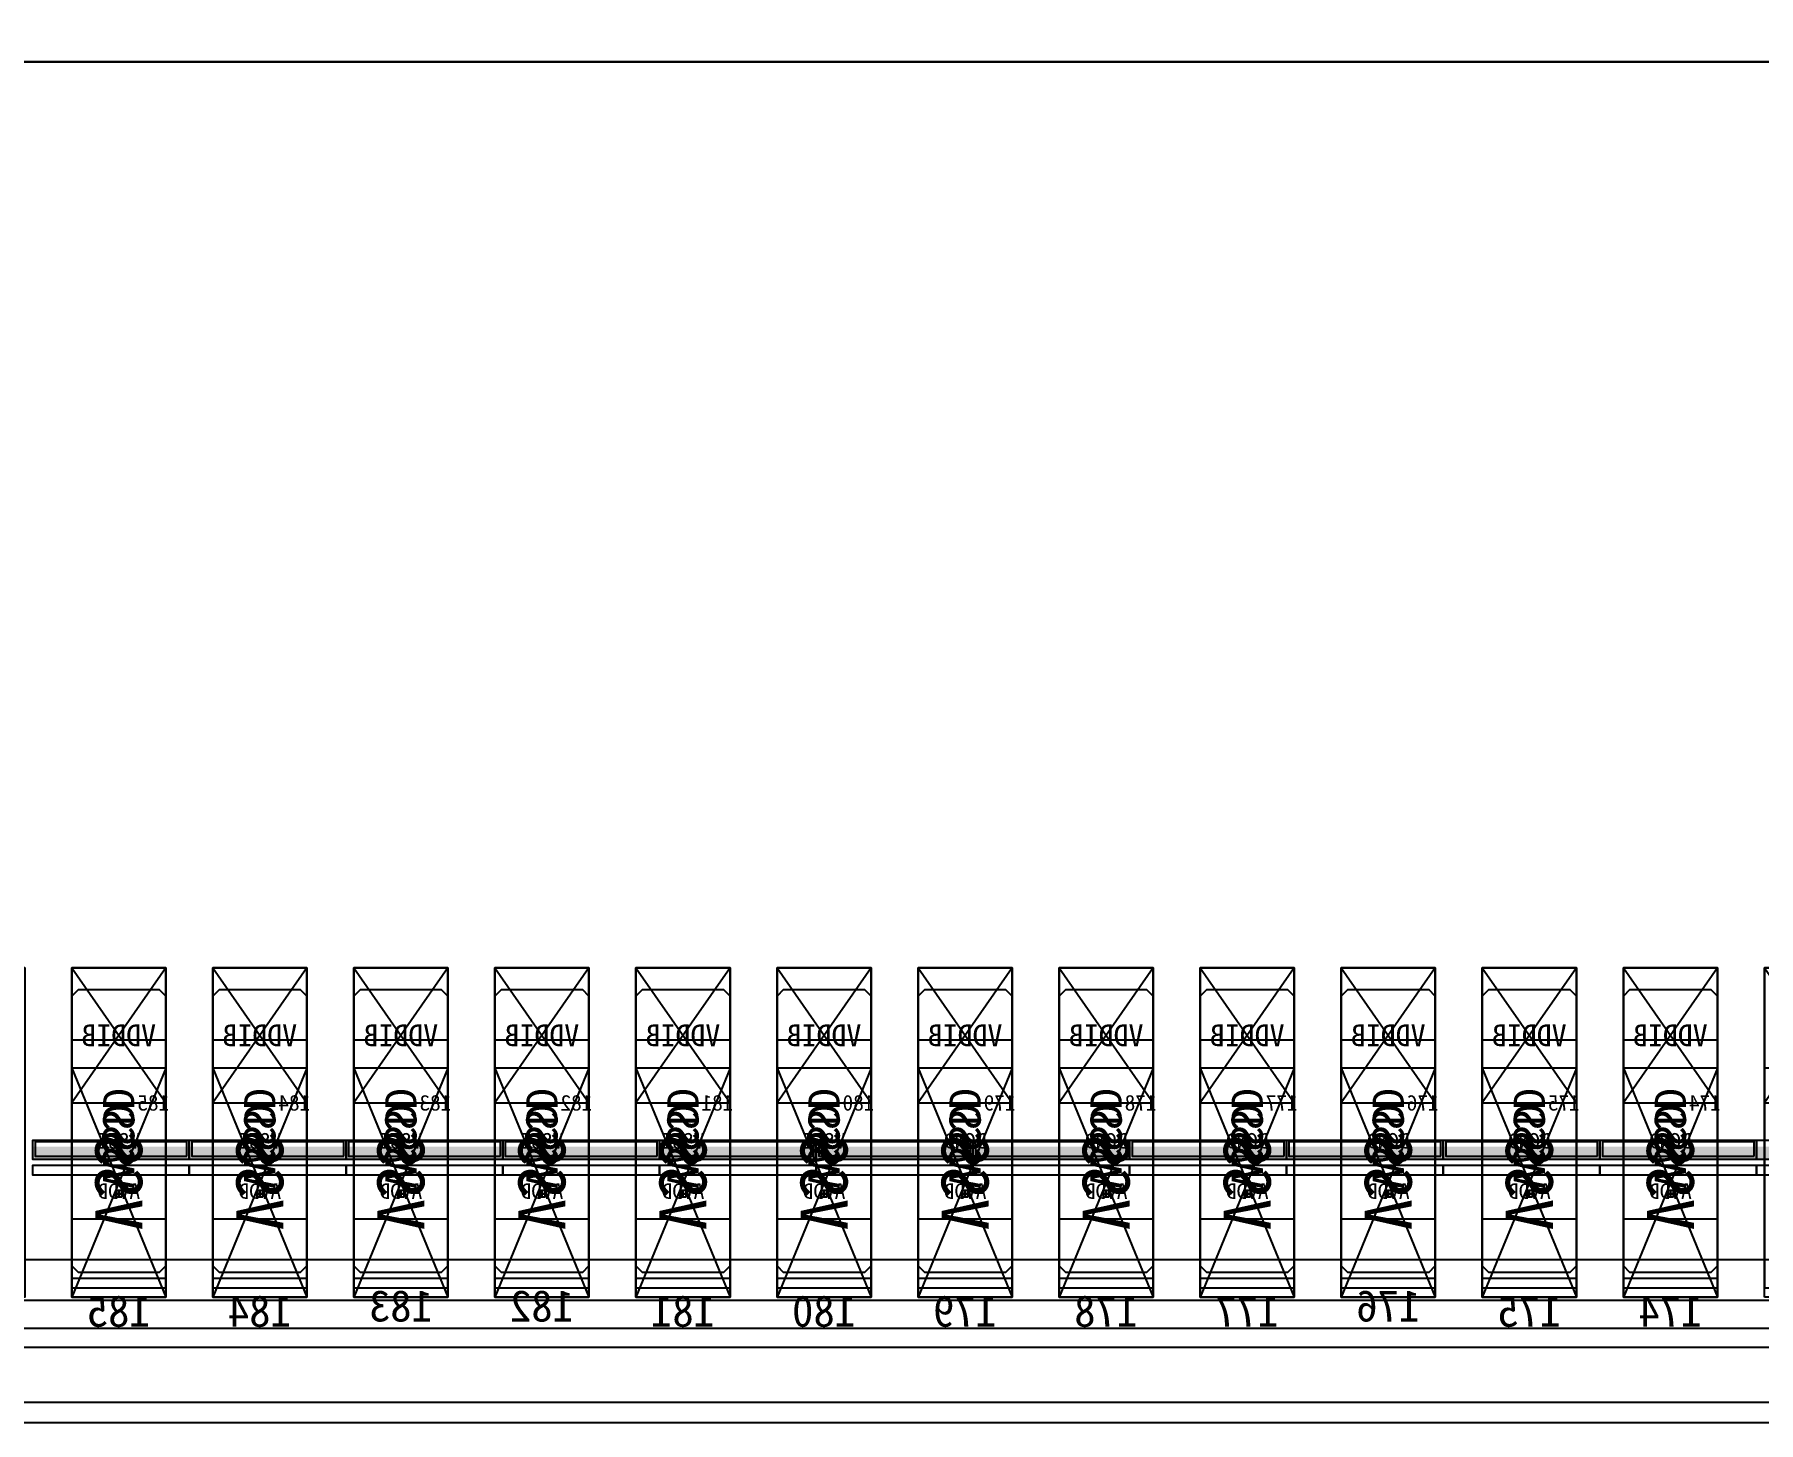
# Model space of a CAD drawing. Header units: millimetres. Extents: x 427 to 2444, y 137 to 817.
# Drawn here: x 1140.997 to 1141.547, y 300.775 to 301.218 of the extents above; entities that cross this region are included whole.
import ezdxf
from ezdxf.enums import TextEntityAlignment as Align

# ---------------------------------------------------------------- set-up
doc = ezdxf.new("R2010")
doc.units = ezdxf.units.MM
for name, color, linetype in [('L0', 211, 'Continuous'), ('L102', 91, 'Continuous'), ('L114', 213, 'Continuous'), ('L240', 60, 'Continuous'), ('L241', 200, 'Continuous'), ('L242', 51, 'Continuous'), ('L245', 53, 'Continuous'), ('L246', 93, 'Continuous'), ('L59', 140, 'Continuous'), ('L63', 4, 'Continuous'), ('L98', 150, 'Continuous')]:
    doc.layers.add(name, color=color, linetype=linetype)
doc.styles.add('txt', font='simhei.ttf')

# ---------------------------------------------------------------- blocks, each defined once
blk = doc.blocks.new('HX8394_F_PAD')
at = {"layer": 'L0'}
blk.add_lwpolyline([(-13.86, -0.4025), (-13.86, 0.4025), (13.86, 0.4025), (13.86, -0.4025), (-13.86, -0.4025)], close=True, dxfattribs=at)
at = {"layer": 'L241'}
blk.add_lwpolyline([(-13.9, -0.435), (-13.9, 0.435), (13.9, 0.435), (13.9, -0.435), (-13.9, -0.435)], close=True, dxfattribs=at)
at = {"layer": 'L242'}
for points in [[(-5.8855, -0.3935), (-5.8875, -0.3915), (-5.8875, -0.3055), (-5.8855, -0.3035), (-5.8595, -0.3035), (-5.8575, -0.3055), (-5.8575, -0.3915), (-5.8595, -0.3935), (-5.8855, -0.3935)], [(-5.8405, -0.3935), (-5.8425, -0.3915), (-5.8425, -0.3055), (-5.8405, -0.3035), (-5.8145, -0.3035), (-5.8125, -0.3055), (-5.8125, -0.3915), (-5.8145, -0.3935), (-5.8405, -0.3935)], [(-5.7955, -0.3935), (-5.7975, -0.3915), (-5.7975, -0.3055), (-5.7955, -0.3035), (-5.7695, -0.3035), (-5.7675, -0.3055), (-5.7675, -0.3915), (-5.7695, -0.3935), (-5.7955, -0.3935)], [(-5.7505, -0.3935), (-5.7525, -0.3915), (-5.7525, -0.3055), (-5.7505, -0.3035), (-5.7245, -0.3035), (-5.7225, -0.3055), (-5.7225, -0.3915), (-5.7245, -0.3935), (-5.7505, -0.3935)], [(-5.7055, -0.3935), (-5.7075, -0.3915), (-5.7075, -0.3055), (-5.7055, -0.3035), (-5.6795, -0.3035), (-5.6775, -0.3055), (-5.6775, -0.3915), (-5.6795, -0.3935), (-5.7055, -0.3935)], [(-5.6605, -0.3935), (-5.6625, -0.3915), (-5.6625, -0.3055), (-5.6605, -0.3035), (-5.6345, -0.3035), (-5.6325, -0.3055), (-5.6325, -0.3915), (-5.6345, -0.3935), (-5.6605, -0.3935)], [(-5.6155, -0.3935), (-5.6175, -0.3915), (-5.6175, -0.3055), (-5.6155, -0.3035), (-5.5895, -0.3035), (-5.5875, -0.3055), (-5.5875, -0.3915), (-5.5895, -0.3935), (-5.6155, -0.3935)], [(-5.5705, -0.3935), (-5.5725, -0.3915), (-5.5725, -0.3055), (-5.5705, -0.3035), (-5.5445, -0.3035), (-5.5425, -0.3055), (-5.5425, -0.3915), (-5.5445, -0.3935), (-5.5705, -0.3935)], [(-5.5255, -0.3935), (-5.5275, -0.3915), (-5.5275, -0.3055), (-5.5255, -0.3035), (-5.4995, -0.3035), (-5.4975, -0.3055), (-5.4975, -0.3915), (-5.4995, -0.3935), (-5.5255, -0.3935)], [(-5.4805, -0.3935), (-5.4825, -0.3915), (-5.4825, -0.3055), (-5.4805, -0.3035), (-5.4545, -0.3035), (-5.4525, -0.3055), (-5.4525, -0.3915), (-5.4545, -0.3935), (-5.4805, -0.3935)], [(-5.4355, -0.3935), (-5.4375, -0.3915), (-5.4375, -0.3055), (-5.4355, -0.3035), (-5.4095, -0.3035), (-5.4075, -0.3055), (-5.4075, -0.3915), (-5.4095, -0.3935), (-5.4355, -0.3935)], [(-5.3905, -0.3935), (-5.3925, -0.3915), (-5.3925, -0.3055), (-5.3905, -0.3035), (-5.3645, -0.3035), (-5.3625, -0.3055), (-5.3625, -0.3915), (-5.3645, -0.3935), (-5.3905, -0.3935)]]:
    blk.add_lwpolyline(points, close=True, dxfattribs=at)
at = {"layer": 'L240', "style": 'txt'}
for p in [(-5.8725, -0.3485), (-5.8275, -0.3485), (-5.7825, -0.3485), (-5.7375, -0.3485), (-5.6925, -0.3485), (-5.6475, -0.3485), (-5.6025, -0.3485), (-5.5575, -0.3485), (-5.5125, -0.3485), (-5.4675, -0.3485), (-5.4225, -0.3485), (-5.3775, -0.3485)]:
    blk.add_text('VSSD', height=0.01, rotation=90, dxfattribs=at).set_placement(p, align=Align.MIDDLE_CENTER)
blk = doc.blocks.new('NTBUMP_73X30')
at = {"color": 5, "linetype": 'Continuous'}
blk.add_lwpolyline([(-0.015, 0.04), (0.015, -0.033), (0.015, 0.04), (-0.015, -0.033)], dxfattribs=at)
at = {"layer": 'L242', "color": 5}
blk.add_lwpolyline([(-0.015, -0.033), (-0.015, 0.04), (0.015, 0.04), (0.015, -0.033), (-0.015, -0.033)], close=True, dxfattribs=at)
blk = doc.blocks.new('ILI9881C_AA_NTBUMP_PM_875UM')
at = {"layer": 'L241'}
blk.add_lwpolyline([(-13.92, -0.4375), (-13.92, 0.4375), (13.92, 0.4375), (13.92, -0.4375), (-13.92, -0.4375)], close=True, dxfattribs=at)
for p in [(-5.8725, -0.3645), (-5.8275, -0.3645), (-5.7825, -0.3645), (-5.7375, -0.3645), (-5.6925, -0.3645), (-5.6475, -0.3645), (-5.6025, -0.3645), (-5.5575, -0.3645), (-5.5125, -0.3645), (-5.4675, -0.3645), (-5.4225, -0.3645), (-5.3775, -0.3645)]:
    blk.add_blockref('NTBUMP_73X30', p)
at = {"layer": 'L246', "style": 'txt'}
for p in [(-5.8725, -0.361), (-5.8275, -0.361), (-5.7825, -0.361), (-5.7375, -0.361), (-5.6925, -0.361), (-5.6475, -0.361), (-5.6025, -0.361), (-5.5575, -0.361), (-5.5125, -0.361), (-5.4675, -0.361), (-5.4225, -0.361), (-5.3775, -0.361)]:
    blk.add_text('VSS', height=0.015, rotation=90, dxfattribs=at).set_placement(p, align=Align.MIDDLE_CENTER)
for s, p in [('176', (-5.7825, -0.400279)), ('182', (-5.5125, -0.400279)), ('183', (-5.4675, -0.400279)), ('174', (-5.8725, -0.401945)), ('175', (-5.8275, -0.401945)), ('177', (-5.7375, -0.401945)), ('178', (-5.6925, -0.401945)), ('179', (-5.6475, -0.401945)), ('180', (-5.6025, -0.401945)), ('181', (-5.5575, -0.401945)), ('184', (-5.4225, -0.401945)), ('185', (-5.3775, -0.401945))]:
    blk.add_text(s, height=0.01, dxfattribs=at).set_placement(p, align=Align.MIDDLE_CENTER)
blk = doc.blocks.new('INPUT_BUMP')
at = {"layer": 'L102'}
for points in [[(0.014, 0.04), (0.014, 0.041), (0.015, 0.041), (0.015, 0.04), (0.014, 0.04)], [(0.014, 0.039), (0.014, 0.04), (0.015, 0.04), (0.015, 0.039), (0.014, 0.039)], [(0.015, 0.04), (0.015, 0.041), (0.016, 0.041), (0.016, 0.04), (0.015, 0.04)], [(0.015, 0.039), (0.015, 0.04), (0.016, 0.04), (0.016, 0.039), (0.015, 0.039)]]:
    blk.add_lwpolyline(points, close=True, dxfattribs=at)
at = {"layer": 'L242'}
blk.add_lwpolyline([(0, 0.01), (0, 0.08), (0.03, 0.08), (0.03, 0.01), (0, 0.01)], close=True, dxfattribs=at)
blk = doc.blocks.new('JD9365Z_PAD_20170829_Y880')
at = {"layer": 'L241'}
blk.add_lwpolyline([(-13.95, -0.41), (-13.95, 0.41), (13.95, 0.41), (13.95, -0.41), (-13.95, -0.41)], close=True, dxfattribs=at)
at = {"row_count": 1, "column_count": 554, "row_spacing": 0.08, "column_spacing": 0.045}
blk.add_blockref('INPUT_BUMP', (-12.4575, -0.401), dxfattribs=at)
at = {"layer": 'L240', "style": 'txt'}
for p in [(-5.8725, -0.360167), (-5.8275, -0.360167), (-5.7825, -0.360167), (-5.7375, -0.360167), (-5.6925, -0.360167), (-5.6475, -0.360167), (-5.6025, -0.360167), (-5.5575, -0.360167), (-5.5125, -0.360167), (-5.4675, -0.360167), (-5.4225, -0.360167), (-5.3775, -0.360167)]:
    blk.add_text('AVDD', height=0.005, dxfattribs=at).set_placement(p, align=Align.MIDDLE_CENTER)
blk = doc.blocks.new('NV3052C3P_BUMP_ORI_20190911')
at = {"layer": 'L241'}
blk.add_lwpolyline([(-13.8, -0.398), (-13.8, 0.398), (13.8, 0.398), (13.8, -0.398), (-13.8, -0.398)], close=True, dxfattribs=at)
at = {"layer": 'L242'}
for points in [[(-5.8875, -0.385), (-5.8875, -0.337), (-5.8575, -0.337), (-5.8575, -0.385), (-5.8875, -0.385)], [(-5.8425, -0.385), (-5.8425, -0.337), (-5.8125, -0.337), (-5.8125, -0.385), (-5.8425, -0.385)], [(-5.7975, -0.385), (-5.7975, -0.337), (-5.7675, -0.337), (-5.7675, -0.385), (-5.7975, -0.385)], [(-5.7525, -0.385), (-5.7525, -0.337), (-5.7225, -0.337), (-5.7225, -0.385), (-5.7525, -0.385)], [(-5.7075, -0.385), (-5.7075, -0.337), (-5.6775, -0.337), (-5.6775, -0.385), (-5.7075, -0.385)], [(-5.6625, -0.385), (-5.6625, -0.337), (-5.6325, -0.337), (-5.6325, -0.385), (-5.6625, -0.385)], [(-5.6175, -0.385), (-5.6175, -0.337), (-5.5875, -0.337), (-5.5875, -0.385), (-5.6175, -0.385)], [(-5.5725, -0.385), (-5.5725, -0.337), (-5.5425, -0.337), (-5.5425, -0.385), (-5.5725, -0.385)], [(-5.5275, -0.385), (-5.5275, -0.337), (-5.4975, -0.337), (-5.4975, -0.385), (-5.5275, -0.385)], [(-5.4825, -0.385), (-5.4825, -0.337), (-5.4525, -0.337), (-5.4525, -0.385), (-5.4825, -0.385)], [(-5.4375, -0.385), (-5.4375, -0.337), (-5.4075, -0.337), (-5.4075, -0.385), (-5.4375, -0.385)], [(-5.3925, -0.385), (-5.3925, -0.337), (-5.3625, -0.337), (-5.3625, -0.385), (-5.3925, -0.385)]]:
    blk.add_lwpolyline(points, close=True, dxfattribs=at)
at = {"layer": 'L245', "style": 'txt'}
for s, p in [('DGND', (-5.872527, -0.360167)), ('DGND', (-5.827527, -0.360167)), ('DGND', (-5.782527, -0.360167)), ('DGND', (-5.737527, -0.360167)), ('DGND', (-5.692527, -0.360167)), ('DGND', (-5.647527, -0.360167)), ('VSSI', (-5.602527, -0.360167)), ('VSSI', (-5.557527, -0.360167)), ('VSSI', (-5.512527, -0.360167)), ('VSSI', (-5.467527, -0.360167)), ('VSSI', (-5.422527, -0.360167)), ('VSSI', (-5.377527, -0.360167))]:
    blk.add_text(s, height=0.005, dxfattribs=at).set_placement(p, align=Align.MIDDLE_CENTER)
blk = doc.blocks.new('BUMP_30_76')
at = {"layer": 'L242'}
blk.add_lwpolyline([(-0.015, -0.0195), (-0.015, 0.0565), (0.015, 0.0565), (0.015, -0.0195), (-0.015, -0.0195)], close=True, dxfattribs=at)
blk = doc.blocks.new('FL11283_A_OTHER')
at = {"layer": 'L102'}
blk.add_lwpolyline([(-13.86, 0), (-13.86, 0.41), (0, 0.41), (0, 0), (-13.86, 0)], close=True, dxfattribs=at)
at = {"layer": 'L241'}
blk.add_lwpolyline([(-13.86, -0.41), (-13.86, 0.41), (13.86, 0.41), (13.86, 0.404), (-13.854, 0.404), (-13.854, -0.404), (13.854, -0.404), (13.854, 0.404), (13.86, 0.404), (13.86, -0.41), (-13.86, -0.41)], close=True, dxfattribs=at)
at = {"layer": 'L59'}
for points in [[(-13.86, -0.41), (-13.86, 0.41), (13.86, 0.41), (13.86, -0.41), (-13.86, -0.41)], [(-13.86, -0.41), (-13.86, 0), (0, 0), (0, -0.41), (-13.86, -0.41)]]:
    blk.add_lwpolyline(points, close=True, dxfattribs=at)
for p in [(-5.8725, -0.3685), (-5.8275, -0.3685), (-5.7825, -0.3685), (-5.7375, -0.3685), (-5.6925, -0.3685), (-5.6475, -0.3685), (-5.6025, -0.3685), (-5.5575, -0.3685), (-5.5125, -0.3685), (-5.4675, -0.3685), (-5.4225, -0.3685), (-5.3775, -0.3685)]:
    blk.add_blockref('BUMP_30_76', p)
at = {"layer": 'L102', "style": 'txt'}
for p in [(-5.8725, -0.346), (-5.8275, -0.346), (-5.7825, -0.346), (-5.7375, -0.346), (-5.6925, -0.346), (-5.6475, -0.346), (-5.6025, -0.346), (-5.5575, -0.346), (-5.5125, -0.346), (-5.4675, -0.346), (-5.4225, -0.346), (-5.3775, -0.346)]:
    blk.add_text('VSSD', height=0.01, rotation=90, dxfattribs=at).set_placement(p, align=Align.MIDDLE_CENTER)
blk = doc.blocks.new('GC9702_ANALOG_PAD_BUMP')
at = {"color": 5, "linetype": 'Continuous'}
blk.add_lwpolyline([(-0.015, 0.0215), (0.015, -0.0215), (0.015, 0.0215), (-0.015, -0.0215)], dxfattribs=at)
at = {"layer": 'L242', "color": 5}
blk.add_lwpolyline([(-0.015, -0.0215), (-0.015, 0.0215), (0.015, 0.0215), (0.015, -0.0215), (-0.015, -0.0215)], close=True, dxfattribs=at)
blk = doc.blocks.new('GC9702_BUMP_NOCOMPENSATION')
at = {"layer": 'L114'}
for points in [[(-5.95, -0.38), (-5.95, -0.374), (-5.9, -0.374), (-5.9, -0.38), (-5.95, -0.38)], [(-5.95, -0.38), (-5.95, -0.374), (-5.9, -0.374), (-5.9, -0.38), (-5.95, -0.38)], [(-5.9, -0.38), (-5.9, -0.374), (-5.85, -0.374), (-5.85, -0.38), (-5.9, -0.38)], [(-5.9, -0.38), (-5.9, -0.374), (-5.85, -0.374), (-5.85, -0.38), (-5.9, -0.38)], [(-5.85, -0.38), (-5.85, -0.374), (-5.8, -0.374), (-5.8, -0.38), (-5.85, -0.38)], [(-5.85, -0.38), (-5.85, -0.374), (-5.8, -0.374), (-5.8, -0.38), (-5.85, -0.38)], [(-5.8, -0.38), (-5.8, -0.374), (-5.75, -0.374), (-5.75, -0.38), (-5.8, -0.38)], [(-5.8, -0.38), (-5.8, -0.374), (-5.75, -0.374), (-5.75, -0.38), (-5.8, -0.38)], [(-5.75, -0.38), (-5.75, -0.374), (-5.7, -0.374), (-5.7, -0.38), (-5.75, -0.38)], [(-5.75, -0.38), (-5.75, -0.374), (-5.7, -0.374), (-5.7, -0.38), (-5.75, -0.38)], [(-5.7, -0.38), (-5.7, -0.374), (-5.65, -0.374), (-5.65, -0.38), (-5.7, -0.38)], [(-5.7, -0.38), (-5.7, -0.374), (-5.65, -0.374), (-5.65, -0.38), (-5.7, -0.38)], [(-5.65, -0.38), (-5.65, -0.374), (-5.6, -0.374), (-5.6, -0.38), (-5.65, -0.38)], [(-5.65, -0.38), (-5.65, -0.374), (-5.6, -0.374), (-5.6, -0.38), (-5.65, -0.38)], [(-5.6, -0.38), (-5.6, -0.374), (-5.55, -0.374), (-5.55, -0.38), (-5.6, -0.38)], [(-5.6, -0.38), (-5.6, -0.374), (-5.55, -0.374), (-5.55, -0.38), (-5.6, -0.38)], [(-5.55, -0.38), (-5.55, -0.374), (-5.5, -0.374), (-5.5, -0.38), (-5.55, -0.38)], [(-5.55, -0.38), (-5.55, -0.374), (-5.5, -0.374), (-5.5, -0.38), (-5.55, -0.38)], [(-5.5, -0.38), (-5.5, -0.374), (-5.45, -0.374), (-5.45, -0.38), (-5.5, -0.38)], [(-5.5, -0.38), (-5.5, -0.374), (-5.45, -0.374), (-5.45, -0.38), (-5.5, -0.38)], [(-5.45, -0.38), (-5.45, -0.374), (-5.4, -0.374), (-5.4, -0.38), (-5.45, -0.38)], [(-5.45, -0.38), (-5.45, -0.374), (-5.4, -0.374), (-5.4, -0.38), (-5.45, -0.38)], [(-5.4, -0.38), (-5.4, -0.374), (-5.35, -0.374), (-5.35, -0.38), (-5.4, -0.38)], [(-5.4, -0.38), (-5.4, -0.374), (-5.35, -0.374), (-5.35, -0.38), (-5.4, -0.38)], [(-5.89926, -0.379), (-5.89926, -0.37443), (-5.85082, -0.37443), (-5.85082, -0.379), (-5.89926, -0.379)], [(-5.89926, -0.379), (-5.89926, -0.37443), (-5.85082, -0.37443), (-5.85082, -0.379), (-5.89926, -0.379)], [(-5.84926, -0.379), (-5.84926, -0.37443), (-5.80082, -0.37443), (-5.80082, -0.379), (-5.84926, -0.379)], [(-5.84926, -0.379), (-5.84926, -0.37443), (-5.80082, -0.37443), (-5.80082, -0.379), (-5.84926, -0.379)], [(-5.79926, -0.379), (-5.79926, -0.37443), (-5.75082, -0.37443), (-5.75082, -0.379), (-5.79926, -0.379)], [(-5.79926, -0.379), (-5.79926, -0.37443), (-5.75082, -0.37443), (-5.75082, -0.379), (-5.79926, -0.379)], [(-5.74926, -0.379), (-5.74926, -0.37443), (-5.70082, -0.37443), (-5.70082, -0.379), (-5.74926, -0.379)], [(-5.74926, -0.379), (-5.74926, -0.37443), (-5.70082, -0.37443), (-5.70082, -0.379), (-5.74926, -0.379)], [(-5.69926, -0.379), (-5.69926, -0.37443), (-5.65082, -0.37443), (-5.65082, -0.379), (-5.69926, -0.379)], [(-5.69926, -0.379), (-5.69926, -0.37443), (-5.65082, -0.37443), (-5.65082, -0.379), (-5.69926, -0.379)], [(-5.64926, -0.379), (-5.64926, -0.37443), (-5.60082, -0.37443), (-5.60082, -0.379), (-5.64926, -0.379)], [(-5.64926, -0.379), (-5.64926, -0.37443), (-5.60082, -0.37443), (-5.60082, -0.379), (-5.64926, -0.379)], [(-5.59926, -0.379), (-5.59926, -0.37443), (-5.55082, -0.37443), (-5.55082, -0.379), (-5.59926, -0.379)], [(-5.59926, -0.379), (-5.59926, -0.37443), (-5.55082, -0.37443), (-5.55082, -0.379), (-5.59926, -0.379)], [(-5.54926, -0.379), (-5.54926, -0.37443), (-5.50082, -0.37443), (-5.50082, -0.379), (-5.54926, -0.379)], [(-5.54926, -0.379), (-5.54926, -0.37443), (-5.50082, -0.37443), (-5.50082, -0.379), (-5.54926, -0.379)], [(-5.49926, -0.379), (-5.49926, -0.37443), (-5.45082, -0.37443), (-5.45082, -0.379), (-5.49926, -0.379)], [(-5.49926, -0.379), (-5.49926, -0.37443), (-5.45082, -0.37443), (-5.45082, -0.379), (-5.49926, -0.379)], [(-5.44926, -0.379), (-5.44926, -0.37443), (-5.40082, -0.37443), (-5.40082, -0.379), (-5.44926, -0.379)], [(-5.44926, -0.379), (-5.44926, -0.37443), (-5.40082, -0.37443), (-5.40082, -0.379), (-5.44926, -0.379)], [(-5.39926, -0.379), (-5.39926, -0.37443), (-5.35082, -0.37443), (-5.35082, -0.379), (-5.39926, -0.379)], [(-5.39926, -0.379), (-5.39926, -0.37443), (-5.35082, -0.37443), (-5.35082, -0.379), (-5.39926, -0.379)]]:
    blk.add_lwpolyline(points, close=True, dxfattribs=at)
at = {"layer": 'L114', "const_width": 0.004}
for points in [[(-5.95, -0.378), (-5.9, -0.378)], [(-5.95, -0.378), (-5.9, -0.378)], [(-5.95, -0.378), (-5.9, -0.378)], [(-5.95, -0.378), (-5.9, -0.378)], [(-5.9, -0.378), (-5.85, -0.378)], [(-5.9, -0.378), (-5.85, -0.378)], [(-5.9, -0.378), (-5.85, -0.378)], [(-5.9, -0.378), (-5.85, -0.378)], [(-5.85, -0.378), (-5.8, -0.378)], [(-5.85, -0.378), (-5.8, -0.378)], [(-5.85, -0.378), (-5.8, -0.378)], [(-5.85, -0.378), (-5.8, -0.378)], [(-5.8, -0.378), (-5.75, -0.378)], [(-5.8, -0.378), (-5.75, -0.378)], [(-5.8, -0.378), (-5.75, -0.378)], [(-5.8, -0.378), (-5.75, -0.378)], [(-5.75, -0.378), (-5.7, -0.378)], [(-5.75, -0.378), (-5.7, -0.378)], [(-5.75, -0.378), (-5.7, -0.378)], [(-5.75, -0.378), (-5.7, -0.378)], [(-5.7, -0.378), (-5.65, -0.378)], [(-5.7, -0.378), (-5.65, -0.378)], [(-5.7, -0.378), (-5.65, -0.378)], [(-5.7, -0.378), (-5.65, -0.378)], [(-5.65, -0.378), (-5.6, -0.378)], [(-5.65, -0.378), (-5.6, -0.378)], [(-5.65, -0.378), (-5.6, -0.378)], [(-5.65, -0.378), (-5.6, -0.378)], [(-5.6, -0.378), (-5.55, -0.378)], [(-5.6, -0.378), (-5.55, -0.378)], [(-5.6, -0.378), (-5.55, -0.378)], [(-5.6, -0.378), (-5.55, -0.378)], [(-5.55, -0.378), (-5.5, -0.378)], [(-5.55, -0.378), (-5.5, -0.378)], [(-5.55, -0.378), (-5.5, -0.378)], [(-5.55, -0.378), (-5.5, -0.378)], [(-5.5, -0.378), (-5.45, -0.378)], [(-5.5, -0.378), (-5.45, -0.378)], [(-5.5, -0.378), (-5.45, -0.378)], [(-5.5, -0.378), (-5.45, -0.378)], [(-5.45, -0.378), (-5.4, -0.378)], [(-5.45, -0.378), (-5.4, -0.378)], [(-5.45, -0.378), (-5.4, -0.378)], [(-5.45, -0.378), (-5.4, -0.378)], [(-5.4, -0.378), (-5.35, -0.378)], [(-5.4, -0.378), (-5.35, -0.378)], [(-5.4, -0.378), (-5.35, -0.378)], [(-5.4, -0.378), (-5.35, -0.378)]]:
    blk.add_lwpolyline(points, dxfattribs=at)
at = {"layer": 'L241'}
for points in [[(-5.95, -0.385), (-5.95, -0.382), (-5.9, -0.382), (-5.9, -0.385), (-5.95, -0.385)], [(-5.95, -0.385), (-5.95, -0.382), (-5.9, -0.382), (-5.9, -0.385), (-5.95, -0.385)], [(-5.9, -0.385), (-5.9, -0.382), (-5.85, -0.382), (-5.85, -0.385), (-5.9, -0.385)], [(-5.9, -0.385), (-5.9, -0.382), (-5.85, -0.382), (-5.85, -0.385), (-5.9, -0.385)], [(-5.85, -0.385), (-5.85, -0.382), (-5.8, -0.382), (-5.8, -0.385), (-5.85, -0.385)], [(-5.85, -0.385), (-5.85, -0.382), (-5.8, -0.382), (-5.8, -0.385), (-5.85, -0.385)], [(-5.8, -0.385), (-5.8, -0.382), (-5.75, -0.382), (-5.75, -0.385), (-5.8, -0.385)], [(-5.8, -0.385), (-5.8, -0.382), (-5.75, -0.382), (-5.75, -0.385), (-5.8, -0.385)], [(-5.75, -0.385), (-5.75, -0.382), (-5.7, -0.382), (-5.7, -0.385), (-5.75, -0.385)], [(-5.75, -0.385), (-5.75, -0.382), (-5.7, -0.382), (-5.7, -0.385), (-5.75, -0.385)], [(-5.7, -0.385), (-5.7, -0.382), (-5.65, -0.382), (-5.65, -0.385), (-5.7, -0.385)], [(-5.7, -0.385), (-5.7, -0.382), (-5.65, -0.382), (-5.65, -0.385), (-5.7, -0.385)], [(-5.65, -0.385), (-5.65, -0.382), (-5.6, -0.382), (-5.6, -0.385), (-5.65, -0.385)], [(-5.65, -0.385), (-5.65, -0.382), (-5.6, -0.382), (-5.6, -0.385), (-5.65, -0.385)], [(-5.6, -0.385), (-5.6, -0.382), (-5.55, -0.382), (-5.55, -0.385), (-5.6, -0.385)], [(-5.6, -0.385), (-5.6, -0.382), (-5.55, -0.382), (-5.55, -0.385), (-5.6, -0.385)], [(-5.55, -0.385), (-5.55, -0.382), (-5.5, -0.382), (-5.5, -0.385), (-5.55, -0.385)], [(-5.55, -0.385), (-5.55, -0.382), (-5.5, -0.382), (-5.5, -0.385), (-5.55, -0.385)], [(-5.5, -0.385), (-5.5, -0.382), (-5.45, -0.382), (-5.45, -0.385), (-5.5, -0.385)], [(-5.5, -0.385), (-5.5, -0.382), (-5.45, -0.382), (-5.45, -0.385), (-5.5, -0.385)], [(-5.45, -0.385), (-5.45, -0.382), (-5.4, -0.382), (-5.4, -0.385), (-5.45, -0.385)], [(-5.45, -0.385), (-5.45, -0.382), (-5.4, -0.382), (-5.4, -0.385), (-5.45, -0.385)], [(-5.4, -0.385), (-5.4, -0.382), (-5.35, -0.382), (-5.35, -0.385), (-5.4, -0.385)], [(-5.4, -0.385), (-5.4, -0.382), (-5.35, -0.382), (-5.35, -0.385), (-5.4, -0.385)]]:
    blk.add_lwpolyline(points, close=True, dxfattribs=at)
at = {"row_count": 1, "column_count": 554, "row_spacing": 0.043, "column_spacing": 0.045}
blk.add_blockref('GC9702_ANALOG_PAD_BUMP', (-12.4425, -0.3405), dxfattribs=at)
at = {"layer": 'L114', "style": 'txt'}
for s, p in [('174', (-5.8835, -0.362)), ('175', (-5.8385, -0.362)), ('176', (-5.7935, -0.362)), ('177', (-5.7485, -0.362)), ('178', (-5.7035, -0.362)), ('179', (-5.6585, -0.362)), ('180', (-5.6135, -0.362)), ('181', (-5.5685, -0.362)), ('182', (-5.5235, -0.362)), ('183', (-5.4785, -0.362)), ('184', (-5.4335, -0.362)), ('185', (-5.3885, -0.362))]:
    blk.add_text(s, height=0.005, dxfattribs=at).set_placement(p, align=Align.MIDDLE_CENTER)
at = {"layer": 'L98', "style": 'txt'}
for p in [(-5.8725, -0.3405), (-5.8275, -0.3405), (-5.7825, -0.3405), (-5.7375, -0.3405), (-5.6925, -0.3405), (-5.6475, -0.3405), (-5.6025, -0.3405), (-5.5575, -0.3405), (-5.5125, -0.3405), (-5.4675, -0.3405), (-5.4225, -0.3405), (-5.3775, -0.3405)]:
    blk.add_text('VDDIB', height=0.007, dxfattribs=at).set_placement(p, align=Align.MIDDLE_CENTER)
blk = doc.blocks.new('IC_GDS_ALL')
for name, p in [('ILI9881C_AA_NTBUMP_PM_875UM', (0, 0)), ('HX8394_F_PAD', (0, 0.004)), ('GC9702_BUMP_NOCOMPENSATION', (0, 0.0265)), ('NV3052C3P_BUMP_ORI_20190911', (0, 0.0125)), ('JD9365Z_PAD_20170829_Y880', (0, -0.0035)), ('FL11283_A_OTHER', (0, -0.0035))]:
    blk.add_blockref(name, p)
blk = doc.blocks.new('INPUT_PAD')
at = {"layer": 'L63'}
blk.add_lwpolyline([(0.01, -0.043), (0.01, 0.062), (0.04, 0.062), (0.04, -0.043), (0.01, -0.043)], close=True, dxfattribs=at)
blk = doc.blocks.new('IC_PAD_ALL')
at = {"row_count": 1, "column_count": 554, "row_spacing": 0.109, "column_spacing": 0.045}
blk.add_blockref('INPUT_PAD', (1.18, 0), dxfattribs=at)
blk = doc.blocks.new('IC_ALL')
at = {"yscale": -1, "rotation": 180}
blk.add_blockref('IC_GDS_ALL', (14, 0.4375), dxfattribs=at)
blk.add_blockref('IC_PAD_ALL', (0.3525, 0.083))
blk = doc.blocks.new('IC_FPC_OLB_ALL')
blk.add_blockref('IC_ALL', (1.188, 1.0245))

msp = doc.modelspace()

# ---------------------------------------------------------------- block references
msp.add_blockref('IC_FPC_OLB_ALL', (1120.45883, 299.75037))

doc.saveas('drawing.dxf')
